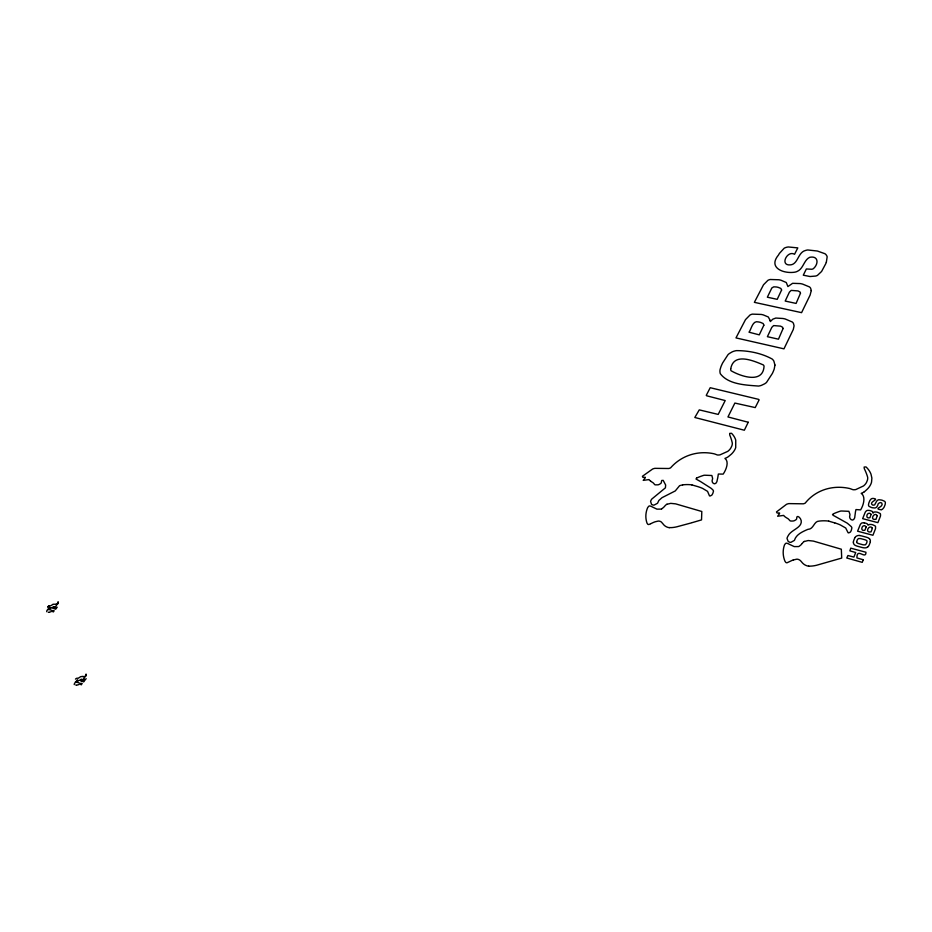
<?xml version="1.0" encoding="UTF-8"?>
<svg xmlns="http://www.w3.org/2000/svg" width="932" height="932" viewBox="0 0 932 932"><rect width="100%" height="100%" fill="white"/><g stroke="black" fill="none" stroke-linecap="round" stroke-linejoin="round"><path stroke-width="1.4" d="M53.497 608.514L53.159 608.153A3.891 2.714 -26 0 0 52.705 607.92M57.842 602.223L57.854 602.095A8.784 6.105 -25.8 0 1 57.772 603.097L57.761 603.155A1.701 1.188 -25.7 0 1 57.015 604.053L57.015 604.053M870.337 541.632L870.302 541.795A23.964 17.988 5.2 0 1 869.731 543.624L869.544 544.125A16.24 12.198 5.5 0 1 868.286 546.536M81.969 681.117L81.352 681.397M80.7 679.568L80.746 679.486A5.079 3.693 -27.7 0 1 81.62 679.16M81.375 681.199L81.014 680.698A4.066 2.947 -27.8 0 0 80.56 680.465M83.053 679.218L83.682 678.985A5.173 3.74 -27.6 0 0 84.276 678.1L84.323 678.03M54.406 607.198L55 606.953L54.324 607.617M56.444 605.416L56.433 605.439A2.563 1.782 -25.8 0 1 56.304 605.718A4.951 3.448 -25.8 0 1 55.734 606.534L55.105 606.755M826.346 262.253L827.162 256.836A10.473 6.71 0.3 0 0 826.684 255.636L826.183 254.89A8.015 5.138 0.3 0 0 824.925 253.714L817.376 251.023L807.788 249.974A7.421 4.753 0.1 0 0 805.539 250.463C797.71 252.269 798.165 264.676 790.091 264.898C779.56 265.667 787.272 249.962 794.553 254.285L797.804 247.889L788.321 246.968A9.926 6.361 -0.5 0 0 786.41 247.33A8.073 5.161 -0.5 0 0 784.15 248.238L779.397 253.446A85.231 54.872 1.5 0 0 778.5 255.007C767.63 267.892 783.719 273.973 794.833 272.167A7.91 5.103 -0.3 0 0 797.058 271.468C803.489 268.905 803.827 259.807 809.873 257.255C818.657 255.601 818.646 264.047 813.519 268.533A3.332 2.144 0.2 0 1 811.795 269.255L806.366 268.964L803.279 275.185L810.013 276.524L815.698 276.047A7.875 5.091 0.3 0 0 817.481 275.348L821.581 271.48L825.717 263.779A77.193 49.489 -1.5 0 0 826.346 262.253M82.878 679.568L82.319 680.174M84.241 681.106L83.682 681.886L82.424 681.432L82.878 680.768M85.29 679.708L84.707 680.5L83.449 680.045L83.915 679.381M75.376 682.073L75.352 682.096A2.447 1.771 -27.8 0 1 75.923 681.525L76.541 681.082A8.05 5.848 -27.9 0 1 77.228 680.628L77.309 679.661M56.223 608.491L55.664 609.202L54.44 608.782M57.213 607.221L56.666 607.92L55.466 607.513M801.881 543.81L801.765 543.938A14.516 11.009 2.9 0 1 800.798 545.022L799.155 546.303A3.751 2.843 3.4 0 1 798.526 546.571L794.227 546.595L789.171 544.218A20.947 16.065 2.8 0 0 787.948 543.577L786.573 543.17A1.934 1.468 3 0 0 785.525 543.496L784.499 544.894A38.13 28.997 4.5 0 0 784.977 561.274L785.874 562.474A1.584 1.212 3.3 0 0 786.48 562.718A1.316 1.002 3.3 0 0 787.132 562.73L790.499 561.157A24.686 19.059 4.3 0 1 793.295 559.957M50.829 608.002L50.724 608.107A1.363 0.944 -25.9 0 1 50.351 608.433A5.441 3.775 -25.9 0 1 49.967 608.561A4.648 3.239 -26 0 0 49.279 608.841L49.093 608.969A3.122 2.179 -26 0 0 48.441 609.423L48.208 609.726M50.969 607.85L51.283 607.734A2.831 1.969 -26 0 1 52.285 607.746M52.879 607.035L52.938 607A4.858 3.39 -25.9 0 1 53.776 606.697M75.457 679.102L75.737 678.88A5.289 3.833 -27.8 0 1 76.494 678.38A1.421 1.025 -27.7 0 1 77.333 678.205L77.752 678.228A1.736 1.258 -27.6 0 0 78.113 678.298L79.698 677.331A3.914 2.843 -27.6 0 1 80.665 676.679L80.804 676.679A8.027 5.825 -27.8 0 1 82.284 676.504M75.888 682.399L76.144 682.084A3.262 2.365 -27.8 0 1 76.739 681.63L77.007 681.467M47.835 606.685L48.114 606.487A5.056 3.53 -26 0 1 48.837 606.021M49.501 607.21L49.664 607.361A3.32 2.307 -26 0 1 49.711 607.664L49.513 608.083A7.701 5.382 -26 0 0 48.848 608.503L48.243 608.911A2.342 1.631 -26 0 0 47.695 609.412M661.65 508.86L663.304 507.625A13.898 10.438 -3.2 0 0 664.318 506.612L664.784 506.088A9.926 7.479 -2.3 0 1 666.939 504.177M56.899 604.122L55.85 604.472M696.588 478.046L696.029 479.036L699.233 480.842A39.552 29.742 -2.2 0 1 700.386 481.471L711.023 488.24A25.246 18.605 -0.2 0 0 712.095 489.149L712.933 489.976A4.462 3.32 -1 0 1 713.481 491.199L712.887 493.226A21.25 15.809 -1.6 0 1 712.141 494.647A3.6 2.691 -0.9 0 1 711.687 495.218L710.312 495.929A1.549 1.153 -0.9 0 1 709.497 495.894L707.551 491.362L702.658 488.438A37.315 28.158 -1.9 0 0 697.381 486.492L691.835 484.896M650.792 523.679L652.284 522.968A23.591 18.081 -2.5 0 1 655.045 521.815L658.178 521.081A3.868 2.947 -2.9 0 1 659.809 521.256A4.555 3.46 -2.9 0 1 661.417 522.095L663.036 523.924A15.04 11.394 -2.1 0 0 664.178 525.24A9.134 6.932 -2.3 0 0 669.351 527.722M650.548 523.807L648.94 524.471A1.258 0.955 -3.3 0 1 648.322 524.46A1.515 1.153 -3.3 0 1 647.763 524.227L646.994 523.085A36.43 27.552 -1.9 0 1 647.693 507.556L648.8 506.227A1.852 1.398 -3.3 0 1 649.825 505.925L651.107 506.309A20.073 15.227 -3.7 0 1 652.225 506.903L656.909 509.14L661.021 509.117A3.588 2.703 -2.9 0 0 661.65 508.86M804.409 541.469L808.207 540.537L813.368 541.084L841.328 549.216L841.712 558.07L816.688 565.223A27.063 20.539 3.8 0 1 813.321 565.875A20.644 15.704 4 0 1 809.92 566.143L808.755 566.062M667.032 504.259L670.725 503.362L675.642 503.863L701.808 511.493L701.528 519.893L691.497 522.84M793.295 559.969L796.79 559.177A3.996 3.064 3.7 0 1 797.932 559.305A4.835 3.705 3.7 0 1 800.145 560.412L800.646 560.854A17.219 13.269 3.4 0 1 801.38 561.681L802.568 563.056A9.483 7.246 4.2 0 0 802.906 563.382A9.565 7.305 4.2 0 0 808.708 566.237M79.045 684.531L77.088 685.067M690.694 523.073L677.051 526.743A25.886 19.502 -2.5 0 1 673.789 527.372A20.353 15.366 -2.4 0 1 670.889 527.629L669.397 527.559M51.155 611.683L49.373 612.161M52.996 604.425L52.868 604.46A3.751 2.61 -25.8 0 0 51.924 605.043L50.456 605.928A1.654 1.153 -25.8 0 1 50.048 605.87L49.734 605.847A1.363 0.944 -25.9 0 0 48.837 606.01M881.381 509.618L881.672 509.559A2.586 1.899 5.8 0 0 882.441 509.268L883.862 507.591A26.946 19.793 4.9 0 0 884.48 506.262L884.946 505.051A23.3 17.102 5 0 0 885.214 504.235L885.365 502.639A3.518 2.586 5.8 0 0 884.992 501.742A2.61 1.911 5.8 0 0 884.561 501.288L882.359 500.298A17.615 12.978 5.8 0 0 881.194 499.995L878.946 499.75A2.423 1.771 5.7 0 0 878.224 499.925L877.781 500.135A3.646 2.668 5.7 0 0 877.163 500.601L876.546 501.404A19.991 14.644 6.3 0 0 876.127 502.15L874.624 504.923L873.179 505.156A4.87 3.577 5.5 0 1 872.573 504.993C867.948 501.882 880.658 499.214 873.214 498.434A3.425 2.505 5.4 0 0 871.921 498.585A2.633 1.934 5.4 0 0 871.199 498.911L869.999 500.333A24.011 17.591 6.2 0 0 869.486 501.416L869.043 502.523A28.81 21.121 6.4 0 0 868.799 503.187L868.484 504.806A4.299 3.157 5.5 0 0 868.647 505.703A2.458 1.806 5.4 0 0 869.137 506.391L871.455 507.509A13.106 9.588 5.5 0 0 872.352 507.742L874.694 507.987A2.656 1.957 5.6 0 0 875.8 507.684L876.115 507.497A4.206 3.087 5.5 0 0 876.791 506.88L877.21 506.262A29.707 21.82 4.5 0 0 877.711 505.342C877.594 502.511 882.453 501.288 882.126 504.468A25.712 18.873 4.8 0 1 881.917 505.028C881.322 507.381 874.204 508.814 880.53 509.676A3.285 2.412 5.8 0 0 881.381 509.618M682.678 484.838L679.591 485.677L675.281 490.931L662.023 497.676L658.842 500.472L657.631 503.07A2.085 1.561 -3.1 0 1 657.095 503.501L654.171 505.051A2.808 2.109 -3.2 0 1 653.006 505.074L651.526 504.34L650.618 501.533A2.726 2.05 -3.2 0 1 650.769 500.88A12.605 9.471 -2.8 0 1 651.748 499.098L665.413 487.832L665.658 485.036L663.2 480.376L661.72 480.481L661.207 482.904A3.227 2.4 -3.1 0 1 660.753 483.475L659.378 484.325A11.895 8.807 -3.3 0 1 658.574 484.663A3.134 2.33 -3.1 0 1 657.957 484.826L655.371 484.861A1.608 1.2 -3.2 0 1 654.753 484.64L653.635 483.347A4.136 3.076 -3.4 0 0 653.181 482.846L650.664 481.215M47.765 607.186L48.289 607.105M83.787 676.749L85.01 676.306A1.782 1.293 -27.4 0 0 85.767 675.327L85.779 675.269A9.169 6.629 -27.6 0 0 85.837 674.325L86.094 674.116A2.691 1.946 -27.5 0 1 85.674 676.271A2.388 1.724 -27.5 0 1 84.416 677.191L84.497 677.424M859.887 535.609L860.97 535.784A24.442 18.477 5.9 0 1 862.077 536.04L865.595 536.972A19.304 14.562 6 0 1 867.727 537.659L867.925 537.764A5.068 3.798 6 0 1 869.09 538.428L869.405 538.708M864.255 522.864L862.484 522.84A2.645 1.969 5.6 0 0 861.378 523.271L860.527 524.18A13.596 10.112 6 0 0 859.933 525.415L857.591 531.193L872.923 535.259L875.276 529.283A14.9 11.091 5.5 0 0 875.532 528.572L875.567 526.58A2.598 1.922 6 0 0 875.101 525.916L872.818 524.809A11.079 8.26 5.9 0 0 871.42 524.483L869.801 524.413A2.05 1.515 5.8 0 0 869.043 524.693L868.018 525.17A2.703 2.004 5.6 0 0 867.902 524.716L867.75 524.401A2.144 1.596 5.7 0 0 867.261 523.877L866.143 523.341A9.238 6.885 5.6 0 0 864.255 522.864M828.758 521.151L834.664 522.887M53.52 611.905L52.343 611.497M81.503 684.81L80.245 684.344M77.845 682.48L80.024 683.331M53.101 610.495L54.301 610.914M81.014 683.261L82.284 683.727M52.145 610.565L50.118 609.796A1.351 0.944 -26 0 0 49.151 609.726M80.373 680.383L80.397 680.395A2.144 1.549 -27.8 0 0 80.07 680.255A2.889 2.097 -27.8 0 0 79.01 680.267L78.556 680.605A1.421 1.025 -27.7 0 1 78.113 681.001A5.674 4.101 -27.6 0 1 77.706 681.152L77.624 681.187A4.858 3.518 -27.9 0 0 76.995 681.455M56.456 605.043L56.433 604.856A1.282 0.897 -25.7 0 0 56.91 604.612A2.901 2.015 -25.7 0 0 58.273 601.956M81.666 680.442L81.142 679.964M53.217 607.408L53.939 608.118M46.728 611.73A3.087 2.144 -26 0 1 47.357 609.936M48.732 612.312A1.363 0.955 -26.1 0 1 48.243 612.196M52.996 604.414A7.677 5.359 -26 0 1 54.406 604.251A3.635 2.54 -25.8 0 1 55.838 604.332M86.21 678.729A1.177 0.85 -27.5 0 1 85.325 679.277M76.855 682.422A1.41 1.025 -27.9 0 1 77.88 682.445M74.245 684.612A3.157 2.283 -27.9 0 1 74.944 682.911M76.471 685.206A1.421 1.037 -27.9 0 1 75.76 684.938M82.284 676.516A3.798 2.749 -27.6 0 1 83.787 676.597M696.6 478.069A49.99 37.583 -0.2 0 1 703.765 475.332L704.243 475.238A21.471 15.995 -1.2 0 1 706.386 475.285L711.85 475.506L712.642 478.454A5.988 4.427 -0.7 0 0 712.526 479.083C710.627 482.718 715.252 486.073 716.859 481.751A9.204 6.804 -1.1 0 0 717.092 480.714L717.558 478.57A8.027 5.93 -1.1 0 0 717.722 478.011L718.339 474.038L723.185 474.108C726.343 469.518 729.29 461.561 724.933 458.393A11.51 8.376 -0.9 0 0 728.591 456.47L731.294 454.222A25.653 18.57 -1.3 0 0 734.218 450.727A21.541 15.599 -1.1 0 0 735.709 447.616L735.744 440.114A25.56 18.524 -1.3 0 0 731.538 433.287L729.686 433.392L729.721 434.964A81.317 59.38 -3.5 0 1 732.202 442.618L732.307 443.108A12.943 9.367 -1 0 1 731.853 445.892L730.886 447.896A15.261 11.044 -1.1 0 1 727.706 451.391L720.005 454.851A7.794 5.662 -1 0 1 717.477 454.991L716.591 454.7A16.112 11.825 -1.2 0 0 713.9 453.756C697.753 450.296 681.432 455.527 670.597 467.841A5.813 4.276 -2.8 0 1 668.698 468.505L654.858 468.342A10.59 7.84 -3.2 0 0 652.598 469.029L642.428 476.287L642.894 477.324L645.328 477.289L644.956 478.279A20.632 15.203 -4.3 0 1 644.501 478.698L643.231 480.376L649.056 479.572A10.252 7.584 -3.1 0 0 649.348 479.957L649.755 480.411A17.358 12.815 -2.9 0 0 650.676 481.215M682.678 484.873A27.308 20.527 -1.8 0 1 691.847 484.861M828.769 521.105A28.577 21.599 4.5 0 0 819.205 521.093C813.729 521.046 813.881 529.318 807.881 529.353C802.732 531.555 796.173 534.432 794.495 540.187A2.179 1.654 3.1 0 1 793.971 540.642L791.047 542.273A2.936 2.225 3 0 1 789.823 542.284L788.216 541.504L787.051 538.545A2.843 2.155 3 0 1 787.156 537.869A13.165 9.972 3.4 0 1 788.029 535.982C790.965 529.691 802.382 527.908 801.205 520.615C800.541 517.33 796.208 513.986 796.627 518.949A3.413 2.551 2.8 0 1 796.01 519.718L794.833 520.44A12.407 9.273 2.5 0 1 794.006 520.802A3.274 2.447 2.8 0 1 793.388 520.965L792.095 521.058A19.036 14.19 2.5 0 1 791.431 521.046L790.686 521A1.678 1.258 2.7 0 1 790.021 520.755L788.752 519.392A4.322 3.239 2.5 0 0 788.239 518.868L785.478 517.144A24.71 18.36 2.9 0 1 785.14 516.876A15.25 11.37 2.7 0 1 784.721 516.514L784.464 516.293A9.611 7.176 2.6 0 1 783.672 515.396L777.649 516.235L779.001 514.324A20.644 15.413 1.4 0 0 779.42 513.893L779.595 512.984L777.067 513.008L776.496 511.924L786.526 504.305A11.056 8.26 2.6 0 1 788.833 503.606L803.291 503.816A6.07 4.497 2.8 0 0 805.213 503.117C815.803 489.871 832.754 484.803 849.297 488.426A16.858 12.419 4.4 0 1 852.174 489.428L853.13 489.731A8.155 5.941 4.4 0 0 855.751 489.591L863.486 485.956A15.96 11.603 4.2 0 0 866.562 482.31L867.401 480.201A13.537 9.833 4.3 0 0 867.657 477.277L867.517 476.753A84.754 62.549 2 0 0 864.302 468.691L864.115 467.048L866.038 466.944A26.725 19.456 4 0 1 870.989 474.143L871.874 478.081L871.56 482.03A22.531 16.38 4.2 0 1 870.628 484.582A26.818 19.502 4 0 1 867.482 488.962L865.246 491.024A18.046 13.141 4.3 0 1 864.36 491.723M834.688 522.852A39.051 29.649 4.5 0 1 840.338 524.937L845.708 528.013L848.108 532.789A1.619 1.212 5.2 0 0 848.959 532.824L850.333 532.09A3.775 2.819 5.1 0 0 850.753 531.485A22.228 16.625 4.3 0 0 851.417 529.982L851.883 527.862A4.672 3.495 5 0 0 851.207 526.557L847.922 523.737A34.03 25.688 4.3 0 0 847.223 523.155L834.571 516.083A36.931 27.063 4.6 0 1 833.324 515.419L832.509 514.627L833.173 513.951A52.448 39.47 6 0 1 840.443 511.12L840.944 511.016A22.485 16.811 4.9 0 1 843.18 511.074L848.901 511.318L849.972 514.429A6.279 4.648 5.1 0 0 849.902 515.081C848.26 518.798 853.153 522.526 854.644 517.924A9.635 7.153 4.7 0 0 854.807 516.817L855.355 512.775A26.702 19.688 6 0 1 855.39 512.169L855.972 509.571L860.632 509.874C863.731 504.841 865.84 496.488 861.191 493.331A11.196 8.167 4.5 0 0 864.348 491.723M802.254 543.414A10.38 7.875 4 0 1 804.316 541.387M855.052 537.543A16.997 12.745 6.2 0 0 854.399 538.836L854.015 539.768A25.548 19.153 6.6 0 0 853.467 541.445L853.432 541.597A6.547 4.916 5.8 0 0 853.351 542.086M854.982 537.508A5.103 3.833 5.7 0 1 859.898 535.422M869.474 538.673A4.998 3.751 6 0 1 870.267 541.608M868.216 546.502A4.916 3.693 6 0 1 867.529 547.107A5.103 3.833 6 0 1 866.981 547.422M866.981 547.422A4.008 3.017 6 0 1 865.211 547.876L864.954 547.876A6.757 5.068 6 0 1 863.615 547.795A16.077 12.023 5.9 0 1 861.681 547.387L857.894 546.362A17.393 13.001 5.8 0 1 855.774 545.628L855.168 545.302A4.054 3.052 5.7 0 1 854.306 544.661A4.846 3.646 5.8 0 1 853.409 542.098M856.671 541.865L856.671 542.028A1.678 1.258 5.8 0 0 856.823 542.506A2.12 1.596 5.8 0 0 857.021 542.785A1.515 1.142 5.7 0 0 857.323 543.041L858.512 543.531A22.636 16.858 5.7 0 0 859.362 543.787L862.263 544.579A20.085 14.97 5.8 0 0 863.37 544.836L865.28 544.87L866.317 543.706A22.729 17.067 5.1 0 0 866.585 543.088L866.655 542.913A17.778 13.351 5.3 0 0 866.9 542.249L867.016 541.119A1.398 1.048 6 0 0 866.748 540.677L866.271 540.327A3.868 2.901 6 0 0 865.723 540.047L864.943 539.768A24.034 18.186 6 0 0 864.104 539.523L861.273 538.766A21.844 16.52 5.9 0 0 860.387 538.568L858.442 538.556L857.428 539.686A22.659 16.986 6.6 0 0 857.149 540.315L856.986 540.746A15.46 11.603 6.3 0 0 856.811 541.212L856.671 541.865M770.053 320.282L770.333 321.563L772.814 319.175L775.82 318.057L782.997 318.499A40.915 27.809 -0.1 0 1 785.257 319L792.293 322.006A8.108 5.441 0.1 0 1 793.435 323.357L794.076 325.816L793.283 329.509L783.963 348.848L735.977 337.908L745.507 319.618L750.027 314.993A8.167 5.476 -0.9 0 1 752.392 314.131L761.281 314.445A35.8 24.255 -0.8 0 1 763.215 314.876L768.317 316.997L770.053 320.282M877.245 515.664L875.998 519.322C868.915 520.708 874.542 511.167 877.245 515.664M872.294 528.176L872.096 529.131A19.595 14.609 5.2 0 1 871.921 529.621L871.024 531.881C863.894 533.267 869.579 523.621 872.294 528.176M774.946 365.064L774.224 368.99A82.773 56.934 -2.5 0 1 772.383 373.429L766.512 382.435A15.087 10.462 -0.4 0 1 764.601 383.844L761.421 385.359A12.314 8.551 -0.3 0 1 758.532 386.058C745.775 385.067 728.509 384.578 720.308 373.709A17.487 12.116 -1 0 1 720.063 369.655L720.937 366.754A90.346 62.607 1.4 0 1 722.696 362.851L728.02 354.661A16.45 11.324 -0.9 0 1 729.418 353.496L732.109 351.912A12.699 8.726 -1 0 1 736.42 350.63C748.536 350.583 761.514 353.158 772.15 359.018A12.594 8.668 -0.2 0 1 773.851 361.068L774.946 365.064M811.259 290.563L810.118 295.083L801.578 312.651L754.372 302.341L763.518 284.773L767.921 280.322A8.015 5.242 -0.6 0 1 770.228 279.495L778.954 279.763A35.125 23.242 -0.6 0 1 780.853 280.183L786.27 282.512L787.913 286.567L792.608 283.316L800.308 283.584A40.146 26.632 0 0 1 802.522 284.062L809.477 286.916A7.957 5.208 0.2 0 1 810.607 288.198L811.259 290.563M873.004 512.868L874.006 512.227A2.039 1.503 5.8 0 1 874.764 511.959L876.371 512.018A11.021 8.155 5.9 0 1 877.758 512.344L880.029 513.439A2.575 1.899 5.9 0 1 880.495 514.091L880.519 515.85A13.968 10.322 5.5 0 1 880.216 516.759L877.886 522.654L862.648 518.658L864.943 512.95A14.376 10.613 5.9 0 1 865.444 511.889L866.387 510.841A2.668 1.969 5.5 0 1 867.692 510.375L869.008 510.398A9.005 6.664 5.6 0 1 870.907 510.841L872.236 511.435A2.132 1.573 5.6 0 1 872.725 511.948L872.876 512.25A2.679 1.98 5.6 0 1 872.993 512.705L873.004 512.868M800.483 293.219L796.091 303.424L785.198 301.059L789.416 292.112L791.186 290.4L798.013 290.924L800.052 291.996L800.483 293.219M783.066 328.553L778.465 339.19L767.397 336.685L771.801 327.365L773.63 325.583L780.585 326.142L782.635 327.272L783.066 328.553M730.723 368.862L730.688 369.328A5.347 3.693 -1 0 0 731.049 370.715C740.591 376.33 763.133 384.182 764.054 366.194A4.462 3.076 -0.3 0 0 763.273 364.913C753.254 360.614 733.542 352.226 730.723 368.862M871.14 514.382L869.906 517.726C865.234 519.334 866.55 512.775 869.393 513.229A6.314 4.672 5.6 0 1 870.01 513.392L871.14 514.382M866.143 526.871L865.875 527.78A24.383 18.174 4.7 0 1 865.7 528.234L864.896 530.25C860.189 531.857 861.529 525.24 864.395 525.695A6.349 4.742 5.7 0 1 865.013 525.858L866.143 526.871M781.598 290.027L777.206 299.335L767.351 297.203L771.847 287.941L773.758 286.846L776.344 286.963A19.654 12.99 -0.6 0 1 778.232 287.371L780.876 288.454L781.598 290.027M763.867 325.163L759.277 334.856L749.013 332.2C751.472 329.136 752.473 320.107 758.532 321.948A20.038 13.549 -0.8 0 1 760.465 322.367L763.145 323.52L763.867 325.163M863.253 559.759L862.228 562.346L846.78 558L847.945 555.507L853.887 557.08L855.704 552.525L849.879 550.859L850.753 548.156L865.944 552.257C866.049 560.202 856.59 547.026 856.939 557.953L863.253 559.759M748.233 422.254L744.353 430.223L694.818 417.489L699.268 409.882L718.199 414.414L725.201 400.562L706.724 395.809L706.27 395.343L710.219 387.712L758.532 399.339L759.126 399.886L755.223 407.587L734.87 403.067L727.95 416.953L748.233 422.254"/></g></svg>
